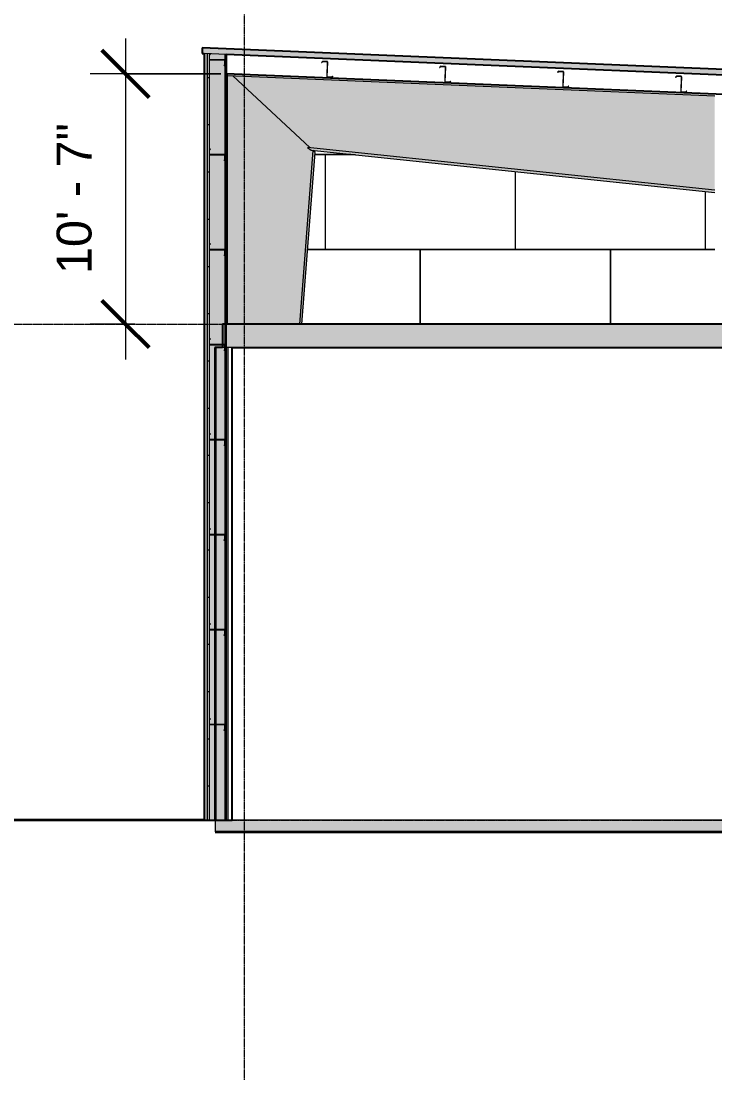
# Model space of a CAD drawing. Header units: inches. Extents: x -27425 to 3657, y -265 to 853.
# Drawn here: x -1926 to -1574, y -132 to 406 of the extents above; entities that cross this region are included whole.
import ezdxf

# ---------------------------------------------------------------- set-up
doc = ezdxf.new("R2010")
doc.units = ezdxf.units.IN
doc.header["$MEASUREMENT"] = 0
doc.linetypes.add('Grid Line 1_2_', pattern=[0.875, 0.5, -0.125, 0.125, -0.125])
for name, color, linetype, lineweight in [('A-ANNO-DIMS', 211, 'Continuous', 9), ('A-ANNO-DIMS-192', 211, 'Continuous', 9), ('A-CLNG', 13, 'Continuous', 9), ('A-FLOR', 192, 'Continuous', 9), ('A-FLOR-LEVL', 51, 'Continuous', 9), ('A-ROOF', 132, 'Continuous', 9), ('A-WALL', 113, 'Continuous', 9), ('A-WALL-PATT', 111, 'Continuous', 25), ('C-BLDG-PADS', 91, 'Continuous', 9), ('C-TOPO', 7, 'Continuous', 9), ('L-SITE-WALL', 31, 'Continuous', 9), ('S-BEAM', 12, 'Continuous', 9), ('S-COLS', 52, 'Continuous', 9), ('S-GRID', 1, 'Continuous', 9)]:
    doc.layers.add(name, color=color, linetype=linetype, lineweight=lineweight)
doc.styles.add('Arial_2', font='arial.ttf', dxfattribs={"height": 17.703593})
doc.dimstyles.new('Linear_-_3_32__Arial', dxfattribs={"dimscale": 12, "dimtxt": 18, "dimasz": 2, "dimexe": 1.5, "dimexo": 1, "dimgap": 1, "dimtad": 1, "dimdec": 0, "dimzin": 1, "dimdsep": 46, "dimlunit": 4, "dimtxsty": 'Arial_2', "dimblk1": 'OBLIQUE', "dimblk2": 'OBLIQUE', "dimsah": 1, "dimcen": 0.09, "dimdle": 1.5, "dimazin": 0, "dimtfac": 1, "dimtdec": 4, "dimtix": 1, "dimtmove": 0, "dimatfit": 3, "dimfxl": 1, "dimtvp": 1, "dimtfill": 1, "dimfrac": 2, "dimtolj": 1, "dimtzin": 0, "dimarcsym": 2})
pattern_1 = [(45, (22063.858, 65.275), (-19.007, 19.007), []), (45, (22063.858, 94.075), (-19.007, 19.007), [])]

# ---------------------------------------------------------------- blocks, each defined once
blk = doc.blocks.new('Girt_Z - 8_D-904119-Section 5')
at = {"layer": 'S-BEAM', "lineweight": 15}
for p, q in [((21126.38, 99.73), (21125.8, 99.25)), ((21125.8, 99.25), (21125.8, 96.88)), ((21125.91, 99.2), (21126.45, 99.65)), ((21125.91, 96.88), (21125.91, 99.2)), ((21126.45, 99.65), (21126.38, 99.73)), ((21133.62, 96.8), (21125.99, 96.8)), ((21125.99, 96.7), (21133.62, 96.7)), ((21133.69, 94.3), (21133.16, 93.85)), ((21133.16, 93.85), (21133.23, 93.77)), ((21133.23, 93.77), (21133.8, 94.25)), ((21133.69, 96.62), (21133.69, 94.3)), ((21133.8, 94.25), (21133.8, 96.62))]:
    blk.add_line(p, q, dxfattribs=at)
for centre, radius, start, end in [((21125.99, 96.88), 0.188, 180, 270), ((21125.99, 96.88), 0.0782, 183.0424, 270), ((21133.62, 96.62), 0.188, 0, 90), ((21133.62, 96.62), 0.0782, 2.1227, 90)]:
    blk.add_arc(centre, radius, start, end, dxfattribs=at)
blk = doc.blocks.new('Girt_Z - 8_D-936192-Section 5')
at = {"layer": 'S-BEAM'}
h = blk.add_hatch(dxfattribs=at)
h.set_pattern_fill('FP_16', color=256, style=0, pattern_type=2)
h.set_pattern_definition(pattern_1)
h.paths.add_polyline_path([(21133.23, 45.52), (21133.8, 46), (21133.8, 48.37), (21133.69, 48.37), (21133.69, 46.05), (21133.16, 45.6)], flags=0)
h.paths.add_polyline_path([(21125.99, 48.45), (21133.62, 48.45), (21133.62, 48.55), (21125.99, 48.55)], flags=0)
h.paths.add_polyline_path([(21125.91, 48.63), (21125.91, 50.95), (21126.45, 51.4), (21126.38, 51.48), (21125.8, 51), (21125.8, 48.63)], flags=0)
at = {"layer": 'S-BEAM', "lineweight": 15}
for p, q in [((21126.38, 51.48), (21125.8, 51)), ((21125.8, 51), (21125.8, 48.63)), ((21125.91, 50.95), (21126.45, 51.4)), ((21125.91, 48.63), (21125.91, 50.95)), ((21133.62, 48.55), (21125.99, 48.55)), ((21125.99, 48.45), (21133.62, 48.45)), ((21126.45, 51.4), (21126.38, 51.48)), ((21133.69, 46.05), (21133.16, 45.6)), ((21133.16, 45.6), (21133.23, 45.52)), ((21133.23, 45.52), (21133.8, 46)), ((21133.69, 48.37), (21133.69, 46.05)), ((21133.8, 46), (21133.8, 48.37))]:
    blk.add_line(p, q, dxfattribs=at)
for centre, radius, start, end in [((21125.99, 48.63), 0.188, 180, 270), ((21125.99, 48.63), 0.0782, 183.0424, 270), ((21133.62, 48.37), 0.188, 0, 90), ((21133.62, 48.37), 0.0782, 2.1227, 90)]:
    blk.add_arc(centre, radius, start, end, dxfattribs=at)
blk = doc.blocks.new('Girt_Z - 8_D-904124-Section 5')
at = {"layer": 'S-BEAM'}
h = blk.add_hatch(dxfattribs=at)
h.set_pattern_fill('FP_16', color=256, style=0, pattern_type=2)
h.set_pattern_definition(pattern_1)
h.paths.add_polyline_path([(21133.23, 142.02), (21133.8, 142.5), (21133.8, 144.87), (21133.69, 144.87), (21133.69, 142.55), (21133.16, 142.1)], flags=0)
h.paths.add_polyline_path([(21125.99, 144.95), (21133.62, 144.95), (21133.62, 145.05), (21125.99, 145.05)], flags=0)
h.paths.add_polyline_path([(21125.91, 145.13), (21125.91, 147.45), (21126.45, 147.9), (21126.38, 147.98), (21125.8, 147.5), (21125.8, 145.13)], flags=0)
at = {"layer": 'S-BEAM', "lineweight": 15}
for p, q in [((21126.38, 147.98), (21125.8, 147.5)), ((21125.8, 147.5), (21125.8, 145.13)), ((21125.91, 147.45), (21126.45, 147.9)), ((21125.91, 145.13), (21125.91, 147.45)), ((21126.45, 147.9), (21126.38, 147.98)), ((21133.62, 145.05), (21125.99, 145.05)), ((21125.99, 144.95), (21133.62, 144.95)), ((21133.69, 142.55), (21133.16, 142.1)), ((21133.16, 142.1), (21133.23, 142.02)), ((21133.23, 142.02), (21133.8, 142.5)), ((21133.69, 144.87), (21133.69, 142.55)), ((21133.8, 142.5), (21133.8, 144.87))]:
    blk.add_line(p, q, dxfattribs=at)
for centre, radius, start, end in [((21125.99, 145.13), 0.188, 180, 270), ((21125.99, 145.13), 0.0782, 183.0424, 270), ((21133.62, 144.87), 0.188, 0, 90), ((21133.62, 144.87), 0.0782, 2.1227, 90)]:
    blk.add_arc(centre, radius, start, end, dxfattribs=at)
blk = doc.blocks.new('Girt_Z - 8_D-V91-Section 5')
at = {"layer": 'S-BEAM'}
h = blk.add_hatch(dxfattribs=at)
h.set_pattern_fill('FP_16', color=256, style=0, pattern_type=2)
h.set_pattern_definition(pattern_1)
h.paths.add_polyline_path([(21133.23, 190.27), (21133.8, 190.75), (21133.8, 193.12), (21133.69, 193.12), (21133.69, 190.8), (21133.16, 190.35)], flags=0)
h.paths.add_polyline_path([(21125.99, 193.2), (21133.62, 193.2), (21133.62, 193.3), (21125.99, 193.3)], flags=0)
h.paths.add_polyline_path([(21125.91, 193.38), (21125.91, 195.7), (21126.45, 196.15), (21126.38, 196.23), (21125.8, 195.75), (21125.8, 193.38)], flags=0)
at = {"layer": 'S-BEAM', "lineweight": 15}
for p, q in [((21126.38, 196.23), (21125.8, 195.75)), ((21125.8, 195.75), (21125.8, 193.38)), ((21125.91, 195.7), (21126.45, 196.15)), ((21125.91, 193.38), (21125.91, 195.7)), ((21126.45, 196.15), (21126.38, 196.23)), ((21133.62, 193.3), (21125.99, 193.3)), ((21125.99, 193.2), (21133.62, 193.2)), ((21133.69, 190.8), (21133.16, 190.35)), ((21133.16, 190.35), (21133.23, 190.27)), ((21133.23, 190.27), (21133.8, 190.75)), ((21133.69, 193.12), (21133.69, 190.8)), ((21133.8, 190.75), (21133.8, 193.12))]:
    blk.add_line(p, q, dxfattribs=at)
for centre, radius, start, end in [((21125.99, 193.38), 0.188, 180, 270), ((21125.99, 193.38), 0.0782, 183.0424, 270), ((21133.62, 193.12), 0.188, 0, 90), ((21133.62, 193.12), 0.0782, 2.1227, 90)]:
    blk.add_arc(centre, radius, start, end, dxfattribs=at)
blk = doc.blocks.new('Girt_Z - 8_D-V92-Section 5')
at = {"layer": 'S-BEAM', "lineweight": 15}
for p, q in [((21126.38, 244.48), (21125.8, 244)), ((21125.8, 244), (21125.8, 241.63)), ((21125.91, 243.95), (21126.45, 244.4)), ((21125.91, 241.63), (21125.91, 243.95)), ((21126.45, 244.4), (21126.38, 244.48)), ((21133.62, 241.55), (21125.99, 241.55)), ((21125.99, 241.45), (21133.62, 241.45)), ((21133.69, 239.05), (21133.16, 238.6)), ((21133.16, 238.6), (21133.23, 238.52)), ((21133.23, 238.52), (21133.8, 239)), ((21133.69, 241.37), (21133.69, 239.05)), ((21133.8, 239), (21133.8, 241.37))]:
    blk.add_line(p, q, dxfattribs=at)
for centre, radius, start, end in [((21125.99, 241.63), 0.188, 180, 270), ((21125.99, 241.63), 0.0782, 183.0424, 270), ((21133.62, 241.37), 0.188, 0, 90), ((21133.62, 241.37), 0.0782, 2.1227, 90)]:
    blk.add_arc(centre, radius, start, end, dxfattribs=at)
blk = doc.blocks.new('Girt_Z - 8_D-V93-Section 5')
at = {"layer": 'S-BEAM', "lineweight": 15}
for p, q in [((21126.38, 292.73), (21125.8, 292.25)), ((21125.8, 292.25), (21125.8, 289.88)), ((21125.91, 292.2), (21126.45, 292.65)), ((21125.91, 289.88), (21125.91, 292.2)), ((21126.45, 292.65), (21126.38, 292.73)), ((21133.62, 289.8), (21125.99, 289.8)), ((21125.99, 289.7), (21133.62, 289.7)), ((21133.69, 287.3), (21133.16, 286.85)), ((21133.16, 286.85), (21133.23, 286.77)), ((21133.23, 286.77), (21133.8, 287.25)), ((21133.69, 289.62), (21133.69, 287.3)), ((21133.8, 287.25), (21133.8, 289.62))]:
    blk.add_line(p, q, dxfattribs=at)
for centre, radius, start, end in [((21125.99, 289.88), 0.188, 180, 270), ((21125.99, 289.88), 0.0782, 183.0424, 270), ((21133.62, 289.62), 0.188, 0, 90), ((21133.62, 289.62), 0.0782, 2.1227, 90)]:
    blk.add_arc(centre, radius, start, end, dxfattribs=at)
blk = doc.blocks.new('Girt_Z - 8_D-V95-Section 5')
at = {"layer": 'S-BEAM'}
h = blk.add_hatch(dxfattribs=at)
h.set_pattern_fill('FP_16', color=256, style=0, pattern_type=2)
h.set_pattern_definition(pattern_1)
h.paths.add_polyline_path([(21133.23, 335.02), (21133.8, 335.5), (21133.8, 337.87), (21133.69, 337.87), (21133.69, 335.55), (21133.16, 335.1)], flags=0)
h.paths.add_polyline_path([(21125.99, 337.95), (21133.62, 337.95), (21133.62, 338.05), (21125.99, 338.05)], flags=0)
h.paths.add_polyline_path([(21125.91, 338.13), (21125.91, 340.45), (21126.45, 340.9), (21126.38, 340.98), (21125.8, 340.5), (21125.8, 338.13)], flags=0)
at = {"layer": 'S-BEAM', "lineweight": 15}
for p, q in [((21126.38, 340.98), (21125.8, 340.5)), ((21125.8, 340.5), (21125.8, 338.13)), ((21125.91, 340.45), (21126.45, 340.9)), ((21125.91, 338.13), (21125.91, 340.45)), ((21126.45, 340.9), (21126.38, 340.98)), ((21133.62, 338.05), (21125.99, 338.05)), ((21125.99, 337.95), (21133.62, 337.95)), ((21133.69, 335.55), (21133.16, 335.1)), ((21133.16, 335.1), (21133.23, 335.02)), ((21133.23, 335.02), (21133.8, 335.5)), ((21133.69, 337.87), (21133.69, 335.55)), ((21133.8, 335.5), (21133.8, 337.87))]:
    blk.add_line(p, q, dxfattribs=at)
for centre, radius, start, end in [((21125.99, 338.13), 0.188, 180, 270), ((21125.99, 338.13), 0.0782, 183.0424, 270), ((21133.62, 337.87), 0.188, 0, 90), ((21133.62, 337.87), 0.0782, 2.1227, 90)]:
    blk.add_arc(centre, radius, start, end, dxfattribs=at)
blk = doc.blocks.new('Girt_Z - 8_D-904472-Section 5')
at = {"layer": 'S-BEAM'}
h = blk.add_hatch(dxfattribs=at)
h.set_pattern_fill('FP_16', color=256, style=0, pattern_type=2)
h.set_pattern_definition(pattern_1)
h.paths.add_polyline_path([(21133.23, 383.27), (21133.8, 383.75), (21133.8, 386.12), (21133.69, 386.12), (21133.69, 383.8), (21133.16, 383.35)], flags=0)
h.paths.add_polyline_path([(21125.99, 386.2), (21133.62, 386.2), (21133.62, 386.3), (21125.99, 386.3)], flags=0)
h.paths.add_polyline_path([(21125.91, 386.38), (21125.91, 388.7), (21126.45, 389.15), (21126.38, 389.23), (21125.8, 388.75), (21125.8, 386.38)], flags=0)
at = {"layer": 'S-BEAM', "lineweight": 15}
for p, q in [((21126.38, 389.23), (21125.8, 388.75)), ((21125.8, 388.75), (21125.8, 386.38)), ((21125.91, 388.7), (21126.45, 389.15)), ((21125.91, 386.38), (21125.91, 388.7)), ((21126.45, 389.15), (21126.38, 389.23)), ((21133.62, 386.3), (21125.99, 386.3)), ((21125.99, 386.2), (21133.62, 386.2)), ((21133.69, 383.8), (21133.16, 383.35)), ((21133.16, 383.35), (21133.23, 383.27)), ((21133.23, 383.27), (21133.8, 383.75)), ((21133.69, 386.12), (21133.69, 383.8)), ((21133.8, 383.75), (21133.8, 386.12))]:
    blk.add_line(p, q, dxfattribs=at)
for centre, radius, start, end in [((21125.99, 386.38), 0.188, 180, 270), ((21125.99, 386.38), 0.0782, 183.0424, 270), ((21133.62, 386.12), 0.188, 0, 90), ((21133.62, 386.12), 0.0782, 2.1227, 90)]:
    blk.add_arc(centre, radius, start, end, dxfattribs=at)
blk = doc.blocks.new('Family7 - Family7-772884-Section 5')
at = {"layer": 'S-BEAM'}
h = blk.add_hatch(color=256, dxfattribs=at)
h.paths.add_polyline_path([(22358.8, 327.21), (22358.8, 327.4), (22360.05, 328.41), (22359.3, 328.41), (22359.3, 328.19), (22220.43, 333.98), (22220.43, 332.98), (22336.72, 328.13)], flags=0)
h.paths.add_polyline_path([(22360.05, 328.23), (22360.24, 328.4), (22360.05, 328.41)], flags=0)
h.paths.add_polyline_path([(22215.68, 333.17), (22215.68, 334.17), (21387.43, 368.68), (21387.43, 367.68), (22205.1, 333.61)], flags=0)
h.paths.add_polyline_path([(21382.68, 367.88), (21382.68, 368.88), (21135.05, 379.2), (21135.05, 378.2), (21365.83, 368.58)], flags=0)
h = blk.add_hatch(color=256, dxfattribs=at)
h.paths.add_polyline_path([(21747.06, 281.89), (22215.68, 291.69), (22215.68, 333.17), (21387.43, 367.68), (21387.43, 319.56), (21670.8, 289.88), (21670.83, 293.35), (21671.08, 293.79), (21671.36, 293.97), (21671.75, 293.97), (21672.08, 293.74), (21672.28, 293.35), (21672.3, 292.35), (21672.3, 289.72), (21747, 281.89)], flags=0)
h.paths.add_polyline_path([(22220.43, 291.79), (22318.57, 293.93), (22318.51, 294.77), (22358.58, 327.22), (22220.43, 332.98), (22220.43, 292.65)], flags=0)
h.paths.add_polyline_path([(21382.68, 320.05), (21382.68, 367.88), (21137.73, 378.09), (21176.85, 341.61), (21329.68, 325.6)], flags=0)
h = blk.add_hatch(color=256, dxfattribs=at)
h.paths.add_polyline_path([(21747, 280.64), (22215.68, 290.44), (22215.68, 291.69), (21747.06, 281.89), (21672.3, 289.72), (21672.3, 288.46), (21717, 283.78)], flags=0)
h.paths.add_polyline_path([(21670.8, 288.62), (21670.8, 289.88), (21631.93, 293.88), (21632.2, 293.56), (21632.3, 293.12), (21632.3, 292.65), (21668.59, 288.85)], flags=0)
h.paths.add_polyline_path([(22220.43, 290.54), (22318.67, 292.6), (22318.51, 293.84), (22220.43, 291.79), (22220.43, 290.76)], flags=0)
h.paths.add_polyline_path([(22319.92, 292.62), (22321.38, 292.65), (22322.77, 293.93), (22319.83, 293.87), (22319.92, 292.63)], flags=0)
h.paths.add_polyline_path([(21630.8, 292.81), (21630.83, 293.35), (21631.07, 293.78), (21631.36, 293.97), (21630.9, 294.05), (21387.43, 319.56), (21387.43, 318.3), (21630.02, 292.89)], flags=0)
h.paths.add_polyline_path([(21382.68, 318.8), (21382.68, 320.05), (21175.78, 341.72), (21177.54, 340.28), (21329.68, 324.35)], flags=0)
for p, q in [((21135.05, 378.2), (21382.68, 367.88)), ((21175.78, 341.72), (21177.54, 340.28)), ((21382.68, 320.05), (21175.78, 341.72)), ((21177.54, 340.28), (21382.68, 318.8))]:
    blk.add_line(p, q, dxfattribs=at)
blk = doc.blocks.new('Girt_Z - 8_D-943847-Section 5')
at = {"layer": 'S-BEAM', "lineweight": 15}
for p, q in [((21183.44, 385.44), (21182.93, 384.89)), ((21182.93, 384.89), (21183.02, 384.81)), ((21183.02, 384.81), (21183.49, 385.33)), ((21185.81, 385.34), (21183.44, 385.44)), ((21183.49, 385.33), (21185.8, 385.23)), ((21185.88, 385.15), (21185.56, 377.53)), ((21185.67, 377.53), (21185.98, 385.15)), ((21188.06, 377.35), (21185.74, 377.45)), ((21185.74, 377.34), (21188.1, 377.24)), ((21188.53, 377.87), (21188.06, 377.35)), ((21188.1, 377.24), (21188.61, 377.79)), ((21188.61, 377.79), (21188.53, 377.87))]:
    blk.add_line(p, q, dxfattribs=at)
for centre, radius, start, end in [((21185.8, 385.16), 0.0782, 357.6141, 85.4913), ((21185.8, 385.16), 0.187, 357.6141, 87.6141), ((21185.75, 377.53), 0.187, 177.6141, 267.6141), ((21185.75, 377.53), 0.0782, 177.6141, 264.5717)]:
    blk.add_arc(centre, radius, start, end, dxfattribs=at)
blk = doc.blocks.new('Girt_Z - 8_D-943826-Section 5')
at = {"layer": 'S-BEAM'}
h = blk.add_hatch(dxfattribs=at)
h.set_pattern_fill('FP_16', color=256, style=0, pattern_type=2)
h.set_pattern_definition(pattern_1)
h.paths.add_polyline_path([(21248.05, 374.74), (21248.56, 375.3), (21248.48, 375.37), (21248, 374.85), (21245.69, 374.95), (21245.69, 374.84)], flags=0)
h.paths.add_polyline_path([(21245.62, 375.03), (21245.93, 382.65), (21245.82, 382.66), (21245.51, 375.04)], flags=0)
h.paths.add_polyline_path([(21242.96, 382.32), (21243.43, 382.83), (21245.75, 382.74), (21245.75, 382.85), (21243.39, 382.94), (21242.88, 382.39)], flags=0)
at = {"layer": 'S-BEAM', "lineweight": 15}
for p, q in [((21243.39, 382.94), (21242.88, 382.39)), ((21242.88, 382.39), (21242.96, 382.32)), ((21242.96, 382.32), (21243.43, 382.83)), ((21245.75, 382.85), (21243.39, 382.94)), ((21243.43, 382.83), (21245.75, 382.74)), ((21245.82, 382.66), (21245.51, 375.04)), ((21245.62, 375.03), (21245.93, 382.65)), ((21248, 374.85), (21245.69, 374.95)), ((21245.69, 374.84), (21248.05, 374.74)), ((21248.48, 375.37), (21248, 374.85)), ((21248.05, 374.74), (21248.56, 375.3)), ((21248.56, 375.3), (21248.48, 375.37))]:
    blk.add_line(p, q, dxfattribs=at)
for centre, radius, start, end in [((21245.75, 382.66), 0.187, 357.6141, 87.6141), ((21245.75, 382.66), 0.0782, 357.6141, 85.4913), ((21245.69, 375.03), 0.187, 177.6141, 267.6141), ((21245.69, 375.03), 0.0782, 177.6141, 264.5717)]:
    blk.add_arc(centre, radius, start, end, dxfattribs=at)
blk = doc.blocks.new('Girt_Z - 8_D-V110-Section 5')
at = {"layer": 'S-BEAM'}
h = blk.add_hatch(dxfattribs=at)
h.set_pattern_fill('FP_16', color=256, style=0, pattern_type=2)
h.set_pattern_definition(pattern_1)
h.paths.add_polyline_path([(21308, 372.25), (21308.5, 372.8), (21308.42, 372.87), (21307.95, 372.36), (21305.63, 372.45), (21305.63, 372.34)], flags=0)
h.paths.add_polyline_path([(21305.56, 372.53), (21305.88, 380.15), (21305.77, 380.16), (21305.45, 372.54)], flags=0)
h.paths.add_polyline_path([(21302.91, 379.82), (21303.38, 380.34), (21305.7, 380.24), (21305.7, 380.35), (21303.34, 380.45), (21302.83, 379.89)], flags=0)
at = {"layer": 'S-BEAM', "lineweight": 15}
for p, q in [((21303.34, 380.45), (21302.83, 379.89)), ((21302.83, 379.89), (21302.91, 379.82)), ((21302.91, 379.82), (21303.38, 380.34)), ((21305.7, 380.35), (21303.34, 380.45)), ((21303.38, 380.34), (21305.7, 380.24)), ((21305.77, 380.16), (21305.45, 372.54)), ((21305.56, 372.53), (21305.88, 380.15)), ((21307.95, 372.36), (21305.63, 372.45)), ((21305.63, 372.34), (21308, 372.25)), ((21308.42, 372.87), (21307.95, 372.36)), ((21308, 372.25), (21308.5, 372.8)), ((21308.5, 372.8), (21308.42, 372.87))]:
    blk.add_line(p, q, dxfattribs=at)
for centre, radius, start, end in [((21305.69, 380.16), 0.187, 357.6141, 87.6141), ((21305.69, 380.16), 0.0782, 357.6141, 85.4913), ((21305.64, 372.53), 0.187, 177.6141, 267.6141), ((21305.64, 372.53), 0.0782, 177.6141, 264.5717)]:
    blk.add_arc(centre, radius, start, end, dxfattribs=at)
blk = doc.blocks.new('Girt_Z - 8_D-V111-Section 5')
at = {"layer": 'S-BEAM', "lineweight": 15}
for p, q in [((21363.28, 377.95), (21362.78, 377.39)), ((21362.78, 377.39), (21362.86, 377.32)), ((21362.86, 377.32), (21363.33, 377.84)), ((21365.65, 377.85), (21363.28, 377.95)), ((21363.33, 377.84), (21365.65, 377.74)), ((21365.72, 377.66), (21365.4, 370.04)), ((21365.51, 370.04), (21365.83, 377.65)), ((21367.9, 369.86), (21365.58, 369.96)), ((21365.58, 369.85), (21367.95, 369.75)), ((21368.37, 370.38), (21367.9, 369.86)), ((21367.95, 369.75), (21368.45, 370.3)), ((21368.45, 370.3), (21368.37, 370.38))]:
    blk.add_line(p, q, dxfattribs=at)
for centre, radius, start, end in [((21365.64, 377.66), 0.187, 357.6141, 87.6141), ((21365.64, 377.66), 0.0782, 357.6141, 85.4913), ((21365.59, 370.03), 0.188, 177.6141, 267.6141), ((21365.59, 370.03), 0.0782, 177.6141, 264.5717)]:
    blk.add_arc(centre, radius, start, end, dxfattribs=at)
blk = doc.blocks.new('DIMBLOCK2-Section 5')
at = {"layer": 'A-ANNO-DIMS-192'}
for p, q in [((-1873.02, 397.09), (-1873.02, 234)), ((-1824.61, 379.09), (-1891.02, 379.09)), ((-1873.02, 379.09), (-1824.61, 379.09)), ((-1868.05, 252), (-1891.02, 252)), ((-1873.02, 252), (-1868.05, 252))]:
    blk.add_line(p, q, dxfattribs=at)
at = {"layer": 'A-ANNO-DIMS-192', "lineweight": 50}
for p, q in [((-1873.02, 379.09), (-1885.02, 391.09)), ((-1873.02, 379.09), (-1861.02, 367.09)), ((-1873.02, 252), (-1885.02, 264)), ((-1873.02, 252), (-1861.02, 240))]:
    blk.add_line(p, q, dxfattribs=at)
at = {"layer": 'A-ANNO-DIMS-192', "color": 0, "insert": (-1907.98, 277.33), "char_height": 17.704, "width": 91.7169, "attachment_point": 1, "rotation": 90, "line_spacing_factor": 0.938532, "style": 'Arial_2', "bg_fill": 3, "box_fill_scale": 1.25, "bg_fill_color": 0, "bg_fill_transparency": 0}
blk.add_mtext('10\' - 7"', dxfattribs=at)
blk = doc.blocks.new('_Oblique')
at = {"color": 0, "linetype": 'ByBlock', "lineweight": -2}
blk.add_line((-0.5, -0.5), (0.5, 0.5), dxfattribs=at)

msp = doc.modelspace()

# ---------------------------------------------------------------- hatches: boundary and pattern name
at = {"layer": 'A-FLOR'}
h = msp.add_hatch(color=256, dxfattribs=at)
h.paths.add_polyline_path([(-1820.86, 240), (-1329.73, 240), (-1329.73, 252), (-1823.74, 252), (-1823.74, 240)], flags=0)
h.paths.add_polyline_path([(-736.61, 240), (-736.61, 252), (-1233.36, 252), (-1233.36, 240), (-740.61, 240)], flags=0)
at = {"layer": 'A-ROOF'}
msp.add_hatch(color=256, dxfattribs=at).paths.add_polyline_path([(-534.24, 335.33), (-534.24, 338.21), (-1833.99, 392.37), (-1833.99, 389.49), (-542.1, 335.66)], flags=0)
at = {"layer": 'A-WALL'}
for points in [[(-1826.86, 0), (-1826.86, 240), (-1827.61, 240), (-1827.61, 0)], [(-1820.86, 0), (-1820.86, 240), (-1826.86, 240), (-1826.86, 0)]]:
    msp.add_hatch(color=256, dxfattribs=at).paths.add_polyline_path(points, flags=0)
at = {"layer": 'A-WALL-PATT', "lineweight": 9}
h = msp.add_hatch(dxfattribs=at)
h.set_pattern_fill('FP_20', color=256, style=0, pattern_type=2)
h.set_pattern_definition([(0, (22063.858, 65.275), (0, 24), []), (90, (22063.858, 65.275), (-24, 1e-15), [])])
h.paths.add_polyline_path([(-1831.49, 0), (-1830.49, 0), (-1830.49, 389.34), (-1831.49, 389.39), (-1831.49, 20.16)], flags=0)
h = msp.add_hatch(dxfattribs=at)
h.set_pattern_fill('FP_19', color=256, style=0, pattern_type=2)
h.set_pattern_definition([(90, (22015.5, -723.5), (-193, -193), [48, -145]), (180, (22015.5, -723.5), (-2e-14, -193), [96.25, -96.75]), (270, (21919.25, -675.5), (-193, -193), [48, -145]), (180, (22015.5, -675.5), (-2e-14, -193), [96.25, -96.75]), (270, (21919, -675.5), (-193, -193), [48, -145]), (180, (21919, -675.5), (-2e-14, -193), [96.25, -96.75]), (90, (21822.75, -723.5), (-193, -193), [48, -145]), (180, (21919, -723.5), (-2e-14, -193), [96.25, -96.75]), (90, (21967.5, -675.25), (-193, -193), [48, -145]), (180, (22015.75, -675.25), (-2e-14, -193), [48.25, -144.75]), (180, (22015.75, -627.25), (-2e-14, -193), [48.25, -144.75]), (90, (21871, -675.25), (-193, -193), [48, -145]), (180, (21967.25, -675.25), (-2e-14, -193), [96.25, -96.75]), (270, (21967.25, -627.25), (-193, -193), [48, -145]), (180, (21967.25, -627.25), (-2e-14, -193), [96.25, -96.75]), (180, (21870.75, -675.25), (-2e-14, -193), [48, -145]), (270, (21870.75, -627.25), (-193, -193), [48, -145]), (180, (21870.75, -627.25), (-2e-14, -193), [48, -145]), (90, (22015.5, -627), (-193, -193), [48, -145]), (180, (22015.5, -627), (-2e-14, -193), [96.25, -96.75]), (270, (21919.25, -579), (-193, -193), [48, -145]), (180, (22015.5, -579), (-2e-14, -193), [96.25, -96.75]), (270, (21919, -579), (-193, -193), [48, -145]), (180, (21919, -579), (-2e-14, -193), [96.25, -96.75]), (270, (21822.75, -579), (-193, -193), [48, -145]), (180, (21919, -627), (-2e-14, -193), [96.25, -96.75]), (90, (21967.5, -578.75), (-193, -193), [48, -145]), (180, (22015.75, -578.75), (-2e-14, -193), [48.25, -144.75]), (180, (22015.75, -530.75), (-2e-14, -193), [48.25, -144.75]), (90, (21871, -578.75), (-193, -193), [48, -145]), (180, (21967.25, -578.75), (-2e-14, -193), [96.25, -96.75]), (270, (21967.25, -530.75), (-193, -193), [48, -145]), (180, (21967.25, -530.75), (-2e-14, -193), [96.25, -96.75]), (180, (21870.75, -578.75), (-2e-14, -193), [48, -145]), (270, (21870.75, -530.75), (-193, -193), [48, -145]), (180, (21870.75, -530.75), (-2e-14, -193), [48, -145])])
h.paths.add_polyline_path([(-1297.38, 0), (-1281.74, 0), (-1281.74, 52.3), (-1326, 52.3), (-1326, 0), (-1316.75, 0)], flags=0)
h.paths.add_polyline_path([(-1235.74, 0), (-1234.36, 0), (-1234.36, 83), (-1233.36, 83), (-1233.36, 227.78), (-1281.74, 227.78), (-1281.74, 225.89), (-1279.36, 225.89), (-1279.11, 226.23), (-1278.74, 226.51), (-1278.36, 226.62), (-1278.07, 226.51), (-1277.99, 226.27), (-1277.99, 225.89), (-1238.54, 225.87), (-1238.2, 225.67), (-1238.01, 225.34), (-1237.99, 224.61), (-1237.99, 186.89), (-1235.74, 186.89), (-1235.74, 113.59), (-1237.74, 113.59), (-1237.74, 120.59), (-1279.74, 120.59), (-1279.74, 116.88), (-1281.74, 116.88), (-1281.74, 103.3), (-1279.36, 103.3), (-1279.11, 103.63), (-1278.74, 103.92), (-1278.36, 104.03), (-1278.07, 103.92), (-1277.99, 103.67), (-1277.99, 103.3), (-1238.54, 103.27), (-1238.2, 103.08), (-1238.01, 102.74), (-1237.99, 102.02), (-1237.99, 64.3), (-1235.74, 64.3), (-1235.74, 1.4)], flags=0)
h.paths.add_polyline_path([(-1277.99, 64.3), (-1276.49, 64.3), (-1276.49, 66.3), (-1277.99, 66.3)], flags=0)
h.paths.add_polyline_path([(-1258.65, 64.3), (-1242.49, 64.3), (-1242.49, 66.3), (-1274.99, 66.3), (-1274.99, 64.3), (-1268.33, 64.3)], flags=0)
h.paths.add_polyline_path([(-1281.74, 64.3), (-1279.49, 64.3), (-1279.49, 66.3), (-1281.74, 66.3)], flags=0)
h.paths.add_polyline_path([(-1240.99, 64.3), (-1239.49, 64.3), (-1239.49, 66.3), (-1240.99, 66.3)], flags=0)
h.paths.add_polyline_path([(-1273.17, 67.3), (-1242.49, 67.3), (-1242.49, 71.3), (-1274.99, 71.3), (-1274.99, 67.3)], flags=0)
h.paths.add_polyline_path([(-1279.49, 67.3), (-1279.49, 71.3), (-1281.74, 71.3), (-1281.74, 67.3), (-1280.44, 67.3)], flags=0)
h.paths.add_polyline_path([(-1276.49, 67.3), (-1276.49, 71.3), (-1277.99, 71.3), (-1277.99, 67.3)], flags=0)
h.paths.add_polyline_path([(-1239.49, 67.3), (-1239.49, 71.3), (-1240.99, 71.3), (-1240.99, 67.3)], flags=0)
h.paths.add_polyline_path([(-1273.17, 72.3), (-1242.49, 72.3), (-1242.49, 76.3), (-1274.99, 76.3), (-1274.99, 72.3)], flags=0)
h.paths.add_polyline_path([(-1280.44, 72.3), (-1279.49, 72.3), (-1279.49, 76.3), (-1281.74, 76.3), (-1281.74, 72.3)], flags=0)
h.paths.add_polyline_path([(-1277.99, 72.3), (-1276.49, 72.3), (-1276.49, 76.3), (-1277.99, 76.3)], flags=0)
h.paths.add_polyline_path([(-1239.49, 72.3), (-1239.49, 76.3), (-1240.99, 76.3), (-1240.99, 72.3)], flags=0)
h.paths.add_polyline_path([(-1268.33, 77.3), (-1242.49, 77.3), (-1242.49, 81.3), (-1274.99, 81.3), (-1274.99, 77.3), (-1273.17, 77.3)], flags=0)
h.paths.add_polyline_path([(-1276.49, 77.3), (-1276.49, 81.3), (-1277.99, 81.3), (-1277.99, 77.3)], flags=0)
h.paths.add_polyline_path([(-1279.49, 77.3), (-1279.49, 81.3), (-1281.74, 81.3), (-1281.74, 77.3), (-1280.44, 77.3)], flags=0)
h.paths.add_polyline_path([(-1240.99, 77.3), (-1239.49, 77.3), (-1239.49, 81.3), (-1240.99, 81.3), (-1240.99, 81.11)], flags=0)
h.paths.add_polyline_path([(-1244.12, 82.3), (-1242.49, 82.3), (-1242.49, 86.3), (-1274.99, 86.3), (-1274.99, 82.3), (-1248.97, 82.3)], flags=0)
h.paths.add_polyline_path([(-1276.49, 82.3), (-1276.49, 86.3), (-1277.99, 86.3), (-1277.99, 82.3)], flags=0)
h.paths.add_polyline_path([(-1281.74, 82.3), (-1279.49, 82.3), (-1279.49, 86.3), (-1281.74, 86.3), (-1281.74, 85.8)], flags=0)
h.paths.add_polyline_path([(-1239.49, 82.3), (-1239.49, 86.3), (-1240.99, 86.3), (-1240.99, 82.3)], flags=0)
h.paths.add_polyline_path([(-1276.49, 87.3), (-1276.49, 91.3), (-1277.99, 91.3), (-1277.99, 87.3), (-1277.7, 87.3)], flags=0)
h.paths.add_polyline_path([(-1274.99, 87.3), (-1242.49, 87.3), (-1242.49, 91.3), (-1274.99, 91.3), (-1274.99, 90.49)], flags=0)
h.paths.add_polyline_path([(-1281.74, 87.3), (-1279.49, 87.3), (-1279.49, 91.3), (-1281.74, 91.3), (-1281.74, 90.49)], flags=0)
h.paths.add_polyline_path([(-1240.99, 87.3), (-1239.49, 87.3), (-1239.49, 91.3), (-1240.99, 91.3), (-1240.99, 90.49)], flags=0)
h.paths.add_polyline_path([(-1248.97, 92.3), (-1242.49, 92.3), (-1242.49, 95.8), (-1274.99, 95.8), (-1274.99, 92.3), (-1253.81, 92.3)], flags=0)
h.paths.add_polyline_path([(-1281.74, 92.3), (-1279.49, 92.3), (-1279.49, 95.8), (-1281.74, 95.8), (-1281.74, 95.18)], flags=0)
h.paths.add_polyline_path([(-1277.99, 92.3), (-1276.49, 92.3), (-1276.49, 95.8), (-1277.99, 95.76), (-1277.99, 93.06)], flags=0)
h.paths.add_polyline_path([(-1240.99, 92.3), (-1239.49, 92.3), (-1239.49, 96.3), (-1240.99, 96.3), (-1240.99, 95.18)], flags=0)
h.paths.add_polyline_path([(-1275.74, 97.3), (-1239.49, 97.3), (-1239.49, 101.8), (-1277.99, 101.8), (-1277.99, 97.3), (-1275.93, 97.3)], flags=0)
h.paths.add_polyline_path([(-1281.7, 97.3), (-1279.49, 97.3), (-1279.52, 101.8), (-1281.74, 101.8), (-1281.74, 97.3)], flags=0)
h.paths.add_polyline_path([(-1325.27, 163.31), (-1324.89, 163.12), (-1324.93, 163.17), (-1325.11, 163.25)], flags=0)
h.paths.add_polyline_path([(-1325.49, 163.84), (-1325.38, 163.47), (-1325.38, 163.6), (-1325.46, 163.78)], flags=0)
h.paths.add_polyline_path([(-1322.27, 157.31), (-1321.93, 157.12), (-1321.98, 157.2), (-1322.11, 157.25)], flags=0)
h.paths.add_polyline_path([(-1322.49, 157.84), (-1322.38, 157.47), (-1322.38, 157.6), (-1322.46, 157.78)], flags=0)
h.paths.add_polyline_path([(-1325.74, 122.59), (-1325.49, 122.59), (-1325.46, 163.91), (-1325.26, 164.38), (-1324.74, 164.59), (-1324.2, 164.37), (-1323.99, 163.84), (-1323.99, 122.59), (-1322.49, 122.59), (-1322.46, 157.91), (-1322.27, 158.37), (-1321.74, 158.59), (-1321.2, 158.37), (-1320.99, 157.84), (-1320.99, 122.59), (-1288.49, 122.59), (-1288.46, 158.04), (-1288.27, 158.37), (-1287.93, 158.57), (-1287.09, 158.59), (-1285.49, 158.59), (-1285.43, 164.97), (-1285.38, 165.24), (-1285.07, 165.32), (-1284.74, 165.21), (-1284.36, 164.93), (-1283.99, 164.59), (-1281.74, 164.59), (-1281.74, 174.89), (-1326, 174.89), (-1326, 125.59), (-1325.74, 125.59), (-1325.74, 123.31)], flags=0)
h.paths.add_polyline_path([(-1286.99, 122.59), (-1285.49, 122.59), (-1285.49, 157.09), (-1286.99, 157.09), (-1286.99, 123.31)], flags=0)
h.paths.add_polyline_path([(-1283.74, 122.59), (-1283.74, 125.59), (-1281.74, 125.59), (-1281.74, 127.59), (-1283.99, 127.59), (-1283.99, 122.59)], flags=0)
h.paths.add_polyline_path([(-1282.86, 128.59), (-1281.74, 128.59), (-1281.74, 132.59), (-1283.99, 132.59), (-1283.99, 128.59)], flags=0)
h.paths.add_polyline_path([(-1283.99, 133.59), (-1281.74, 133.59), (-1281.74, 137.59), (-1283.99, 137.59), (-1283.99, 137.38)], flags=0)
h.paths.add_polyline_path([(-1283.99, 138.59), (-1281.74, 138.59), (-1281.74, 142.59), (-1283.99, 142.59), (-1283.99, 142.07)], flags=0)
h.paths.add_polyline_path([(-1282.86, 143.59), (-1281.74, 143.59), (-1281.74, 147.59), (-1283.99, 147.59), (-1283.99, 143.59)], flags=0)
h.paths.add_polyline_path([(-1283.99, 148.59), (-1281.74, 148.59), (-1281.74, 152.59), (-1283.99, 152.59), (-1283.99, 151.45)], flags=0)
h.paths.add_polyline_path([(-1282.86, 153.59), (-1281.74, 153.59), (-1281.74, 157.09), (-1283.99, 157.09), (-1283.99, 153.59)], flags=0)
h.paths.add_polyline_path([(-1282.86, 158.59), (-1281.74, 158.59), (-1281.74, 163.09), (-1283.99, 163.09), (-1283.99, 158.59)], flags=0)
h.paths.add_polyline_path([(-1276.49, 186.89), (-1276.49, 188.89), (-1277.99, 188.89), (-1277.99, 186.89)], flags=0)
h.paths.add_polyline_path([(-1246.73, 186.89), (-1242.49, 186.89), (-1242.49, 188.89), (-1274.99, 188.89), (-1274.99, 186.89), (-1258.65, 186.89)], flags=0)
h.paths.add_polyline_path([(-1280.44, 186.89), (-1279.49, 186.89), (-1279.49, 188.89), (-1281.74, 188.89), (-1281.74, 186.89)], flags=0)
h.paths.add_polyline_path([(-1240.99, 186.89), (-1239.49, 186.89), (-1239.49, 188.89), (-1240.99, 188.89)], flags=0)
h.paths.add_polyline_path([(-1239.49, 189.89), (-1239.49, 193.89), (-1240.99, 193.89), (-1240.99, 189.89)], flags=0)
h.paths.add_polyline_path([(-1242.49, 189.89), (-1242.49, 193.89), (-1274.99, 193.89), (-1274.99, 189.89), (-1244.12, 189.89)], flags=0)
h.paths.add_polyline_path([(-1277.99, 189.89), (-1276.49, 189.89), (-1276.49, 193.89), (-1277.99, 193.89), (-1277.99, 193.65)], flags=0)
h.paths.add_polyline_path([(-1281.74, 189.89), (-1279.49, 189.89), (-1279.49, 193.89), (-1281.74, 193.89), (-1281.74, 193.65)], flags=0)
h.paths.add_polyline_path([(-1263.49, 194.89), (-1242.49, 194.89), (-1242.49, 198.89), (-1274.99, 198.89), (-1274.99, 194.89), (-1268.33, 194.89)], flags=0)
h.paths.add_polyline_path([(-1240.99, 194.89), (-1239.49, 194.89), (-1239.49, 198.89), (-1240.99, 198.89), (-1240.99, 198.34)], flags=0)
h.paths.add_polyline_path([(-1277.99, 194.89), (-1276.49, 194.89), (-1276.49, 198.89), (-1277.99, 198.89), (-1277.99, 198.34)], flags=0)
h.paths.add_polyline_path([(-1281.74, 194.89), (-1279.49, 194.89), (-1279.49, 198.89), (-1281.74, 198.89), (-1281.74, 198.34)], flags=0)
h.paths.add_polyline_path([(-1268.33, 199.89), (-1242.49, 199.89), (-1242.49, 203.89), (-1274.99, 203.89), (-1274.99, 199.89), (-1273.17, 199.89)], flags=0)
h.paths.add_polyline_path([(-1281.74, 199.89), (-1279.49, 199.89), (-1279.49, 203.89), (-1281.74, 203.89), (-1281.74, 203.03)], flags=0)
h.paths.add_polyline_path([(-1240.99, 199.89), (-1239.49, 199.89), (-1239.49, 203.89), (-1240.99, 203.89), (-1240.99, 203.03)], flags=0)
h.paths.add_polyline_path([(-1276.49, 199.89), (-1276.49, 203.89), (-1277.99, 203.89), (-1277.99, 199.89)], flags=0)
h.paths.add_polyline_path([(-1258.65, 204.89), (-1242.49, 204.89), (-1242.49, 208.89), (-1274.99, 208.89), (-1274.99, 204.89), (-1263.49, 204.89)], flags=0)
h.paths.add_polyline_path([(-1277.99, 204.89), (-1276.49, 204.89), (-1276.49, 208.89), (-1277.99, 208.89), (-1277.99, 207.71)], flags=0)
h.paths.add_polyline_path([(-1239.49, 204.89), (-1239.49, 208.89), (-1240.99, 208.89), (-1240.99, 204.89)], flags=0)
h.paths.add_polyline_path([(-1279.49, 204.89), (-1279.49, 208.89), (-1281.74, 208.89), (-1281.74, 204.89), (-1280.44, 204.89)], flags=0)
h.paths.add_polyline_path([(-1276.49, 209.89), (-1276.49, 213.89), (-1277.99, 213.89), (-1277.99, 209.89)], flags=0)
h.paths.add_polyline_path([(-1268.33, 209.89), (-1242.49, 209.89), (-1242.49, 213.89), (-1274.99, 213.89), (-1274.99, 209.89), (-1273.17, 209.89)], flags=0)
h.paths.add_polyline_path([(-1240.99, 209.89), (-1239.49, 209.89), (-1239.49, 213.89), (-1240.99, 213.89), (-1240.99, 212.4)], flags=0)
h.paths.add_polyline_path([(-1281.74, 209.89), (-1279.49, 209.89), (-1279.49, 213.89), (-1281.74, 213.89), (-1281.74, 212.4)], flags=0)
h.paths.add_polyline_path([(-1244.12, 214.89), (-1242.49, 214.89), (-1242.49, 218.39), (-1274.99, 218.39), (-1274.99, 214.89), (-1248.97, 214.89)], flags=0)
h.paths.add_polyline_path([(-1240.99, 214.89), (-1239.49, 214.89), (-1239.49, 218.89), (-1240.99, 218.89), (-1240.99, 217.09)], flags=0)
h.paths.add_polyline_path([(-1281.74, 214.89), (-1279.49, 214.89), (-1279.49, 218.39), (-1281.74, 218.39), (-1281.74, 217.09)], flags=0)
h.paths.add_polyline_path([(-1276.49, 214.89), (-1276.49, 218.39), (-1277.99, 218.35), (-1277.99, 214.89)], flags=0)
h.paths.add_polyline_path([(-1277.99, 219.89), (-1239.49, 219.89), (-1239.49, 224.39), (-1277.99, 224.39), (-1277.99, 221.78)], flags=0)
h.paths.add_polyline_path([(-1281.74, 219.89), (-1279.49, 219.89), (-1279.52, 224.39), (-1281.74, 224.39), (-1281.74, 221.78)], flags=0)
h.paths.add_polyline_path([(-851.47, 288.12), (-843.5, 288.12), (-843.5, 252), (-740.61, 252), (-740.61, 290.44), (-847.88, 288.2)], flags=0)
h.paths.add_polyline_path([(-1092.72, 283.08), (-1084.75, 283.08), (-1084.75, 252), (-851.47, 252), (-851.47, 288.12), (-1089.13, 283.15)], flags=0)
h.paths.add_polyline_path([(-1233.36, 240), (-1233.36, 252), (-1092.72, 252), (-1092.72, 283.08), (-1209.28, 280.64), (-1283.99, 288.46), (-1283.99, 250), (-1283.74, 250), (-1283.74, 253.59), (-1281.74, 253.59), (-1281.74, 240), (-1239.28, 240)], flags=0)
h.paths.add_polyline_path([(-1323.99, 250), (-1322.49, 250), (-1322.43, 287.43), (-1322.27, 287.74), (-1321.93, 287.97), (-1321.54, 287.97), (-1321.2, 287.74), (-1321.01, 287.35), (-1320.99, 286.35), (-1320.99, 250), (-1288.49, 250), (-1288.46, 287.35), (-1288.27, 287.74), (-1287.93, 287.97), (-1287.54, 287.97), (-1287.2, 287.74), (-1287.01, 287.35), (-1286.99, 286.35), (-1286.99, 250), (-1285.49, 250), (-1285.49, 288.62), (-1323.99, 292.65), (-1323.99, 254.6)], flags=0)
h.paths.add_polyline_path([(-1326, 292.86), (-1568.86, 318.3), (-1568.86, 252), (-1333.97, 252), (-1333.97, 292.86), (-1326.43, 292.86)], flags=0)
h.paths.add_polyline_path([(-1325.74, 250), (-1325.49, 250), (-1325.49, 292.81), (-1326, 292.86), (-1326, 253.59), (-1325.74, 253.59), (-1325.74, 252.26)], flags=0)
h.paths.add_polyline_path([(-1783.34, 252), (-1573.61, 252), (-1573.61, 318.8), (-1777.9, 340.17), (-1776.73, 339.08), (-1781.54, 275.76)], flags=0)
at = {"layer": 'C-BLDG-PADS'}
h = msp.add_hatch(dxfattribs=at)
h.set_pattern_fill('FP_17', color=256, style=0, pattern_type=2)
h.set_pattern_definition([(50, (22063.86, 65.275), (55.0854, -4.81984), [5.76, -63.36]), (355, (22063.86, 65.275), (-10.65569, 57.76853), [4.608, -50.688]), (100.451, (22068.45, 64.874), (44.42947, 52.94866), [4.895, -53.848]), (46.184, (22063.86, 80.635), (81.96444, -12.71212), [8.64, -95.04]), (96.636, (22070.69, 79.576), (71.7815, 74.81238), [7.343, -80.772]), (351.184, (22063.86, 80.635), (71.78195, 74.81243), [6.912, -76.032]), (21, (22071.54, 76.795), (45.84207, -30.92146), [5.76, -63.36]), (326, (22071.54, 76.795), (18.68706, 55.69148), [4.608, -50.688]), (71.451, (22075.36, 74.22), (64.52891, 24.77011), [4.895, -53.848]), (37.5, (22063.858, 65.275), (0.933895, 25.566816), [2.534, -47.539, 2.534, -48.922, -50.88]), (37.5, (22063.858, 65.275), (0.933895, 25.566816), [-101.53, 2.534, -48.346]), (7.5, (22063.858, 65.275), (20.20404, 30.291303), [2.534, -26.803, 2.534, -46.387, -19.392]), (7.5, (22063.858, 65.275), (20.20404, 30.291303), [-78.259, 2.534, -16.858]), (327.5, (22046.732, 65.275), (40.997785, -1.732403), [2.534, -16.666, 2.534, -57.37, -79.488]), (327.5, (22046.732, 65.275), (40.997785, -1.732403), [-79.104, 2.534, -76.954]), (317.5, (22039.052, 65.275), (44.788883, 7.68784), [2.534, -22.426, 2.534, -37.248, -56.448]), (317.5, (22039.052, 65.275), (44.788883, 7.68784), [-64.742, 2.534, -53.914])])
h.paths.add_polyline_path([(-156.99, -6), (-156.99, 0), (-419.86, -0.01), (-419.95, 0), (-1827.49, 0), (-1827.49, -6), (-232.24, -6)], flags=0)
at = {"layer": 'L-SITE-WALL'}
for points in [[(-1832.99, 0), (-1831.49, 0), (-1831.49, 389.39), (-1832.99, 389.45), (-1832.99, 20.16)], [(-1830.49, 0), (-1822.49, 0), (-1822.49, 389.01), (-1830.49, 389.34), (-1830.49, 20.16)], [(-1822.49, 0), (-1821.86, 0), (-1821.86, 388.98), (-1822.49, 389.01), (-1822.49, 20.16)]]:
    msp.add_hatch(color=256, dxfattribs=at).paths.add_polyline_path(points, flags=0)
at = {"layer": 'S-COLS'}
for points in [[(-1821.86, 252), (-1821.24, 252), (-1821.24, 379.2), (-1821.86, 379.23), (-1821.86, 320.25)], [(-1821.24, 252), (-1784.6, 252), (-1777.92, 340.2), (-1778.75, 340.28), (-1780.5, 341.72), (-1779.44, 341.61), (-1818.56, 378.09), (-1821.24, 378.2), (-1821.24, 320.25)], [(-1784.6, 252), (-1783.34, 252), (-1776.73, 339.08), (-1777.9, 340.17), (-1781.54, 292.27)]]:
    msp.add_hatch(color=256, dxfattribs=at).paths.add_polyline_path(points, flags=0)

# ---------------------------------------------------------------- linework, layer by layer
at = {"layer": 'A-CLNG', "lineweight": 25}
for p, q in [((-596.99, 337.95), (-1821.86, 388.98)), ((-1821.86, 388.98), (-1821.86, 379.23)), ((-1821.86, 379.23), (-596.99, 328.19))]:
    msp.add_line(p, q, dxfattribs=at)
at = {"layer": 'A-FLOR', "lineweight": 25}
for p, q in [((-1329.73, 252), (-1823.74, 252)), ((-1823.74, 252), (-1823.74, 240)), ((-1818.86, 240), (-1338.86, 240))]:
    msp.add_line(p, q, dxfattribs=at)
at = {"layer": 'A-FLOR-LEVL', "linetype": 'Grid Line 1_2_'}
for p, q in [((-2594.69, 252), (271.08, 252)), ((-2594.69, 0), (271.08, 0))]:
    msp.add_line(p, q, dxfattribs=at)
at = {"layer": 'A-ROOF', "lineweight": 25}
for p, q in [((-534.24, 338.21), (-1833.99, 392.37)), ((-1833.99, 392.37), (-1833.99, 389.49)), ((-1833.99, 389.49), (-1832.99, 389.45))]:
    msp.add_line(p, q, dxfattribs=at)
at = {"layer": 'A-WALL'}
for p, q in [((-1821.86, 388.98), (-1832.99, 389.45)), ((-1831.49, 389.39), (-1831.49, 0)), ((-1830.49, 389.34), (-1830.49, 0)), ((-1822.49, 389.01), (-1822.49, 0)), ((-1826.86, 0), (-1826.86, 240)), ((-1818.86, 240), (-1823.74, 240)), ((-1820.86, 0), (-1820.86, 240))]:
    msp.add_line(p, q, dxfattribs=at)
at = {"layer": 'A-WALL', "lineweight": 25}
for p, q in [((-1823.74, 240), (-1827.61, 240)), ((-1827.61, 240), (-1827.61, 0)), ((-1818.86, 0), (-1818.86, 240)), ((-1821.86, 0), (-1818.86, 0))]:
    msp.add_line(p, q, dxfattribs=at)
at = {"layer": 'C-BLDG-PADS'}
for p, q in [((-1827.49, 0), (-1827.49, -6)), ((-460, 0), (-1818.86, 0)), ((-1827.49, -6), (-156.99, -6))]:
    msp.add_line(p, q, dxfattribs=at)
at = {"layer": 'C-TOPO', "lineweight": 35}
for p, q in [((-1834.27, 0), (-2401.25, 0)), ((-1832.99, 0), (-1834.27, 0)), ((-1827.49, -6.01), (-244.35, -6.01))]:
    msp.add_line(p, q, dxfattribs=at)
at = {"layer": 'C-TOPO'}
for p, q in [((-1834.27, 0), (-2401.25, 0)), ((-1834.27, 0), (-1832.99, 0)), ((-244.35, -6.01), (-1827.49, -6.01))]:
    msp.add_line(p, q, dxfattribs=at)
at = {"layer": 'L-SITE-WALL', "lineweight": 25}
for p, q in [((-1832.99, 389.45), (-1832.99, 0)), ((-1821.86, 0), (-1821.86, 379.23)), ((-1832.99, 0), (-1821.86, 0))]:
    msp.add_line(p, q, dxfattribs=at)
at = {"layer": 'S-COLS'}
for p, q in [((-1821.24, 252), (-1821.24, 379.2)), ((-1779.44, 341.61), (-1818.56, 378.09)), ((-1777.9, 340.17), (-1784.6, 252)), ((-1783.34, 252), (-1776.73, 339.08)), ((-1776.73, 339.08), (-1777.9, 340.17))]:
    msp.add_line(p, q, dxfattribs=at)
at = {"layer": 'S-GRID', "linetype": 'Grid Line 1_2_'}
msp.add_line((-1812.49, -132), (-1812.49, 648.66), dxfattribs=at)

# ---------------------------------------------------------------- block references
at = {"layer": 'S-BEAM'}
for name in ['Girt_Z - 8_D-904472-Section 5', 'Girt_Z - 8_D-943847-Section 5', 'Girt_Z - 8_D-943826-Section 5', 'Family7 - Family7-772884-Section 5', 'Girt_Z - 8_D-V110-Section 5', 'Girt_Z - 8_D-V111-Section 5', 'Girt_Z - 8_D-V95-Section 5', 'Girt_Z - 8_D-V93-Section 5', 'Girt_Z - 8_D-V92-Section 5', 'Girt_Z - 8_D-V91-Section 5', 'Girt_Z - 8_D-904124-Section 5', 'Girt_Z - 8_D-904119-Section 5', 'Girt_Z - 8_D-936192-Section 5']:
    msp.add_blockref(name, (-22956.29, 0), dxfattribs=at)

# ---------------------------------------------------------------- next in the draw order: dimensions: what is measured, and where the dimension line sits
at = {"layer": 'A-ANNO-DIMS'}
dim = msp.add_linear_dim(base=(-1873.02, 252), p1=(-1812.61, 379.09), p2=(-1856.05, 252), angle=90, dimstyle='Linear_-_3_32__Arial', override={"dimpost": '<>', "dimfxl": 134.310048}, dxfattribs=at)
dim.commit()
dim.dimension.update_dxf_attribs({"geometry": 'DIMBLOCK2-Section 5', "text_midpoint": (-1894.06, 315.55)})

doc.saveas('drawing.dxf')
